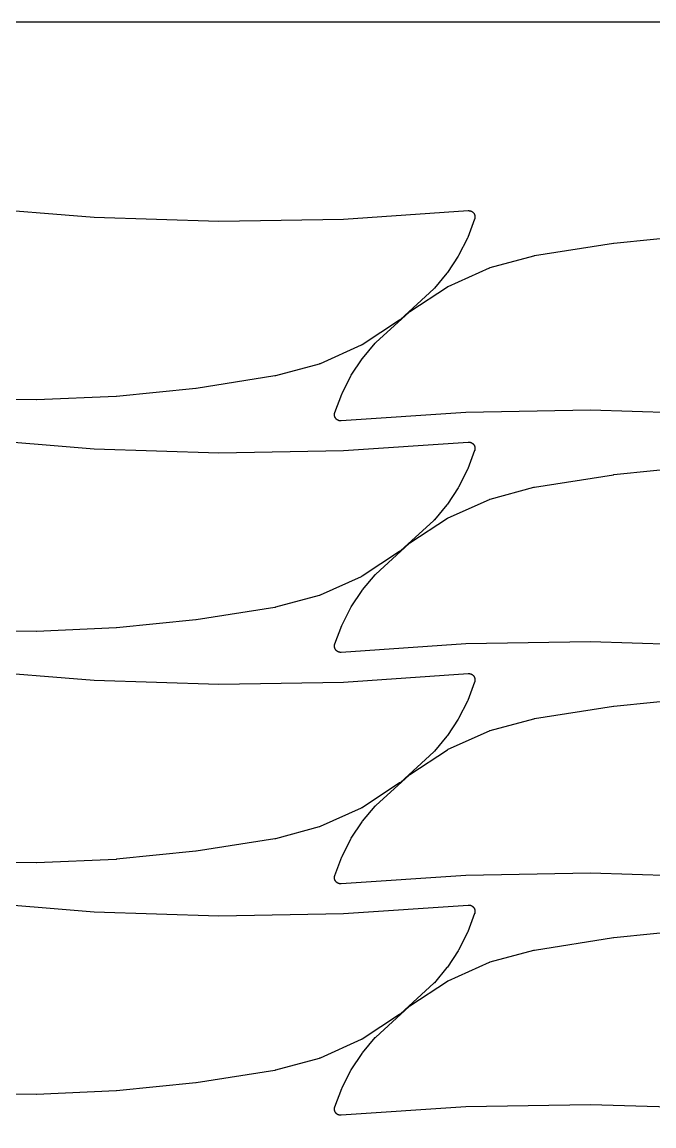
# Model space of a CAD drawing. Header units: metres. Extents: x 0 to 3000, y 0 to 1240.
# Drawn here: x 1298.2 to 1500, y 887.3 to 1240 of the extents above; entities that cross this region are included whole.
import ezdxf

# ---------------------------------------------------------------- set-up
doc = ezdxf.new("R2010")
doc.units = ezdxf.units.M

msp = doc.modelspace()

# ---------------------------------------------------------------- linework, layer by layer
at = {"color": 7}
msp.add_lwpolyline([(0, 0), (3000, 0), (3000, 1240), (0, 1240), (0, 0)], close=True, dxfattribs=at)
at = {"color": 1}
for points in [[(1281.47, 1180.87), (1321.25, 1177.62), (1361.08, 1176.35), (1400.91, 1177.06), (1440.74, 1179.75), (1440.77, 1179.75), (1440.8, 1179.75), (1440.87, 1179.75), (1440.93, 1179.75), (1440.97, 1179.75), (1441, 1179.75), (1441.06, 1179.74), (1441.13, 1179.74), (1441.16, 1179.73), (1441.19, 1179.73), (1441.26, 1179.71), (1441.32, 1179.7), (1441.35, 1179.69), (1441.39, 1179.68), (1441.45, 1179.67), (1441.51, 1179.65), (1441.54, 1179.64), (1441.57, 1179.63), (1441.63, 1179.6), (1441.69, 1179.58), (1441.72, 1179.56), (1441.75, 1179.55), (1441.81, 1179.52), (1441.87, 1179.49), (1441.9, 1179.47), (1441.93, 1179.45), (1441.98, 1179.42), (1442.03, 1179.38), (1442.06, 1179.36), (1442.09, 1179.34), (1442.14, 1179.3), (1442.19, 1179.26), (1442.21, 1179.24), (1442.24, 1179.21), (1442.28, 1179.17), (1442.33, 1179.12), (1442.35, 1179.1), (1442.37, 1179.07), (1442.41, 1179.02), (1442.46, 1178.97), (1442.48, 1178.95), (1442.5, 1178.92), (1442.53, 1178.87), (1442.57, 1178.81), (1442.58, 1178.78), (1442.6, 1178.76), (1442.63, 1178.7), (1442.66, 1178.64), (1442.68, 1178.61), (1442.69, 1178.58), (1442.72, 1178.52), (1442.74, 1178.46), (1442.75, 1178.43), (1442.76, 1178.4), (1442.78, 1178.34), (1442.8, 1178.27), (1442.81, 1178.24), (1442.82, 1178.21), (1442.83, 1178.15), (1442.84, 1178.08), (1442.85, 1178.05), (1442.85, 1178.02), (1442.86, 1177.95), (1442.87, 1177.89), (1442.87, 1177.85), (1442.87, 1177.82), (1442.87, 1177.76), (1442.87, 1177.69), (1442.87, 1177.66), (1442.87, 1177.62), (1442.86, 1177.56), (1442.86, 1177.49), (1442.85, 1177.46), (1442.85, 1177.43), (1442.83, 1177.37), (1442.82, 1177.3), (1442.81, 1177.27), (1442.8, 1177.24), (1442.78, 1177.18), (1442.77, 1177.11), (1442.75, 1177.08), (1442.74, 1177.05), (1440.54, 1171.17), (1440.45, 1170.96), (1437.61, 1165.38), (1437.5, 1165.18), (1434.05, 1159.95), (1433.92, 1159.77), (1429.9, 1154.94), (1429.87, 1154.91), (1429.85, 1154.88), (1429.81, 1154.84), (1429.77, 1154.8), (1429.74, 1154.77), (1429.71, 1154.74), (1419.05, 1144.99), (1418.92, 1144.89), (1418.8, 1144.8), (1406.79, 1136.91), (1406.66, 1136.83), (1406.52, 1136.76), (1393.42, 1130.86), (1393.27, 1130.8), (1393.12, 1130.76), (1379.17, 1126.99), (1379.16, 1126.99), (1379.15, 1126.98), (1379.06, 1126.97), (1378.98, 1126.95), (1378.97, 1126.95), (1378.96, 1126.94), (1353.8, 1122.98), (1353.69, 1122.97), (1328.37, 1120.42), (1328.26, 1120.41), (1302.84, 1119.27), (1302.73, 1119.27), (1277.26, 1119.54)], [(1519.62, 1114.71), (1479.8, 1115.98), (1439.96, 1115.27), (1400.13, 1112.58), (1400.1, 1112.58), (1400.07, 1112.58), (1400, 1112.58), (1399.94, 1112.58), (1399.9, 1112.58), (1399.87, 1112.58), (1399.81, 1112.59), (1399.74, 1112.6), (1399.71, 1112.6), (1399.68, 1112.6), (1399.61, 1112.62), (1399.55, 1112.63), (1399.52, 1112.64), (1399.48, 1112.65), (1399.42, 1112.67), (1399.36, 1112.68), (1399.33, 1112.7), (1399.3, 1112.71), (1399.24, 1112.73), (1399.18, 1112.76), (1399.15, 1112.77), (1399.12, 1112.78), (1399.06, 1112.82), (1399, 1112.84), (1398.97, 1112.86), (1398.95, 1112.88), (1398.89, 1112.92), (1398.84, 1112.95), (1398.81, 1112.97), (1398.78, 1112.99), (1398.73, 1113.03), (1398.68, 1113.07), (1398.66, 1113.1), (1398.63, 1113.12), (1398.59, 1113.16), (1398.54, 1113.21), (1398.52, 1113.23), (1398.5, 1113.26), (1398.46, 1113.31), (1398.41, 1113.36), (1398.4, 1113.39), (1398.38, 1113.41), (1398.34, 1113.47), (1398.3, 1113.52), (1398.29, 1113.55), (1398.27, 1113.58), (1398.24, 1113.63), (1398.21, 1113.69), (1398.19, 1113.72), (1398.18, 1113.75), (1398.15, 1113.81), (1398.13, 1113.87), (1398.12, 1113.9), (1398.11, 1113.93), (1398.09, 1114), (1398.07, 1114.06), (1398.06, 1114.09), (1398.05, 1114.12), (1398.04, 1114.19), (1398.03, 1114.25), (1398.02, 1114.28), (1398.02, 1114.31), (1398.01, 1114.38), (1398, 1114.44), (1398, 1114.48), (1398, 1114.51), (1398, 1114.58), (1398, 1114.64), (1398, 1114.67), (1398, 1114.71), (1398.01, 1114.77), (1398.02, 1114.84), (1398.02, 1114.87), (1398.03, 1114.9), (1398.04, 1114.96), (1398.05, 1115.03), (1398.06, 1115.06), (1398.07, 1115.09), (1398.09, 1115.16), (1398.1, 1115.22), (1398.12, 1115.25), (1398.13, 1115.28), (1400.33, 1121.17), (1400.42, 1121.37), (1403.26, 1126.96), (1403.37, 1127.15), (1406.82, 1132.38), (1406.95, 1132.56), (1410.97, 1137.39), (1411, 1137.42), (1411.02, 1137.45), (1411.06, 1137.49), (1411.1, 1137.54), (1411.13, 1137.56), (1411.16, 1137.59), (1421.82, 1147.34), (1421.95, 1147.44), (1422.08, 1147.53), (1434.08, 1155.42), (1434.21, 1155.5), (1434.35, 1155.57), (1447.45, 1161.47), (1447.6, 1161.53), (1447.75, 1161.57), (1461.7, 1165.34), (1461.71, 1165.34), (1461.72, 1165.35), (1461.81, 1165.37), (1461.89, 1165.38), (1461.9, 1165.39), (1461.91, 1165.39), (1487.07, 1169.35), (1487.18, 1169.36), (1512.5, 1171.92)], [(1281.47, 1106.92), (1321.25, 1103.67), (1361.08, 1102.4), (1400.91, 1103.11), (1440.74, 1105.8), (1440.77, 1105.8), (1440.8, 1105.8), (1440.87, 1105.8), (1440.93, 1105.8), (1440.97, 1105.8), (1441, 1105.8), (1441.06, 1105.79), (1441.13, 1105.79), (1441.16, 1105.78), (1441.19, 1105.78), (1441.26, 1105.76), (1441.32, 1105.75), (1441.35, 1105.74), (1441.39, 1105.74), (1441.45, 1105.72), (1441.51, 1105.7), (1441.54, 1105.69), (1441.57, 1105.68), (1441.63, 1105.65), (1441.69, 1105.63), (1441.72, 1105.61), (1441.75, 1105.6), (1441.81, 1105.57), (1441.87, 1105.54), (1441.9, 1105.52), (1441.93, 1105.5), (1441.98, 1105.47), (1442.03, 1105.43), (1442.06, 1105.41), (1442.09, 1105.39), (1442.14, 1105.35), (1442.19, 1105.31), (1442.21, 1105.29), (1442.24, 1105.26), (1442.28, 1105.22), (1442.33, 1105.17), (1442.35, 1105.15), (1442.37, 1105.12), (1442.41, 1105.07), (1442.46, 1105.02), (1442.48, 1105), (1442.5, 1104.97), (1442.53, 1104.92), (1442.57, 1104.86), (1442.58, 1104.83), (1442.6, 1104.81), (1442.63, 1104.75), (1442.66, 1104.69), (1442.68, 1104.66), (1442.69, 1104.63), (1442.72, 1104.57), (1442.74, 1104.51), (1442.75, 1104.48), (1442.76, 1104.45), (1442.78, 1104.39), (1442.8, 1104.32), (1442.81, 1104.29), (1442.82, 1104.26), (1442.83, 1104.2), (1442.84, 1104.13), (1442.85, 1104.1), (1442.85, 1104.07), (1442.86, 1104), (1442.87, 1103.94), (1442.87, 1103.9), (1442.87, 1103.87), (1442.87, 1103.81), (1442.87, 1103.74), (1442.87, 1103.71), (1442.87, 1103.68), (1442.86, 1103.61), (1442.86, 1103.55), (1442.85, 1103.51), (1442.85, 1103.48), (1442.83, 1103.42), (1442.82, 1103.35), (1442.81, 1103.32), (1442.8, 1103.29), (1442.78, 1103.23), (1442.77, 1103.16), (1442.75, 1103.13), (1442.74, 1103.1), (1440.54, 1097.22), (1440.45, 1097.01), (1437.61, 1091.43), (1437.5, 1091.23), (1434.05, 1086), (1433.92, 1085.82), (1429.9, 1080.99), (1429.87, 1080.96), (1429.85, 1080.93), (1429.81, 1080.89), (1429.77, 1080.85), (1429.74, 1080.82), (1429.71, 1080.79), (1419.05, 1071.04), (1418.92, 1070.94), (1418.8, 1070.85), (1406.79, 1062.96), (1406.66, 1062.88), (1406.52, 1062.81), (1393.42, 1056.91), (1393.27, 1056.85), (1393.12, 1056.81), (1379.17, 1053.04), (1379.16, 1053.04), (1379.15, 1053.03), (1379.06, 1053.02), (1378.98, 1053), (1378.97, 1053), (1378.96, 1052.99), (1353.8, 1049.03), (1353.69, 1049.02), (1328.37, 1046.47), (1328.26, 1046.46), (1302.84, 1045.32), (1302.73, 1045.32), (1277.26, 1045.59)], [(1519.62, 1040.76), (1479.8, 1042.03), (1439.96, 1041.32), (1400.13, 1038.63), (1400.1, 1038.63), (1400.07, 1038.63), (1400, 1038.63), (1399.94, 1038.63), (1399.9, 1038.63), (1399.87, 1038.63), (1399.81, 1038.64), (1399.74, 1038.65), (1399.71, 1038.65), (1399.68, 1038.66), (1399.61, 1038.67), (1399.55, 1038.68), (1399.52, 1038.69), (1399.48, 1038.7), (1399.42, 1038.72), (1399.36, 1038.73), (1399.33, 1038.75), (1399.3, 1038.76), (1399.24, 1038.78), (1399.18, 1038.81), (1399.15, 1038.82), (1399.12, 1038.83), (1399.06, 1038.87), (1399, 1038.9), (1398.97, 1038.91), (1398.95, 1038.93), (1398.89, 1038.97), (1398.84, 1039), (1398.81, 1039.02), (1398.78, 1039.04), (1398.73, 1039.08), (1398.68, 1039.12), (1398.66, 1039.15), (1398.63, 1039.17), (1398.59, 1039.21), (1398.54, 1039.26), (1398.52, 1039.28), (1398.5, 1039.31), (1398.46, 1039.36), (1398.41, 1039.41), (1398.4, 1039.44), (1398.38, 1039.46), (1398.34, 1039.52), (1398.3, 1039.57), (1398.29, 1039.6), (1398.27, 1039.63), (1398.24, 1039.68), (1398.21, 1039.74), (1398.19, 1039.77), (1398.18, 1039.8), (1398.15, 1039.86), (1398.13, 1039.92), (1398.12, 1039.95), (1398.11, 1039.98), (1398.09, 1040.05), (1398.07, 1040.11), (1398.06, 1040.14), (1398.05, 1040.17), (1398.04, 1040.24), (1398.03, 1040.3), (1398.02, 1040.33), (1398.02, 1040.36), (1398.01, 1040.43), (1398, 1040.49), (1398, 1040.53), (1398, 1040.56), (1398, 1040.63), (1398, 1040.69), (1398, 1040.72), (1398, 1040.76), (1398.01, 1040.82), (1398.02, 1040.89), (1398.02, 1040.92), (1398.03, 1040.95), (1398.04, 1041.02), (1398.05, 1041.08), (1398.06, 1041.11), (1398.07, 1041.14), (1398.09, 1041.21), (1398.1, 1041.27), (1398.12, 1041.3), (1398.13, 1041.33), (1400.33, 1047.22), (1400.42, 1047.42), (1403.26, 1053.01), (1403.37, 1053.2), (1406.82, 1058.43), (1406.95, 1058.61), (1410.97, 1063.44), (1411, 1063.47), (1411.02, 1063.5), (1411.06, 1063.54), (1411.1, 1063.59), (1411.13, 1063.61), (1411.16, 1063.64), (1421.82, 1073.39), (1421.95, 1073.49), (1422.08, 1073.58), (1434.08, 1081.47), (1434.21, 1081.55), (1434.35, 1081.62), (1447.45, 1087.52), (1447.6, 1087.58), (1447.75, 1087.63), (1461.7, 1091.39), (1461.71, 1091.4), (1461.72, 1091.4), (1461.81, 1091.42), (1461.89, 1091.44), (1461.9, 1091.44), (1461.91, 1091.44), (1487.07, 1095.4), (1487.18, 1095.41), (1512.5, 1097.97)], [(1281.47, 1032.97), (1321.25, 1029.72), (1361.08, 1028.46), (1400.91, 1029.16), (1440.74, 1031.85), (1440.77, 1031.85), (1440.8, 1031.85), (1440.87, 1031.85), (1440.93, 1031.85), (1440.97, 1031.85), (1441, 1031.85), (1441.06, 1031.84), (1441.13, 1031.84), (1441.16, 1031.83), (1441.19, 1031.83), (1441.26, 1031.81), (1441.32, 1031.8), (1441.35, 1031.79), (1441.39, 1031.79), (1441.45, 1031.77), (1441.51, 1031.75), (1441.54, 1031.74), (1441.57, 1031.73), (1441.63, 1031.7), (1441.69, 1031.68), (1441.72, 1031.66), (1441.75, 1031.65), (1441.81, 1031.62), (1441.87, 1031.59), (1441.9, 1031.57), (1441.93, 1031.55), (1441.98, 1031.52), (1442.03, 1031.48), (1442.06, 1031.46), (1442.09, 1031.44), (1442.14, 1031.4), (1442.19, 1031.36), (1442.21, 1031.34), (1442.24, 1031.32), (1442.28, 1031.27), (1442.33, 1031.22), (1442.35, 1031.2), (1442.37, 1031.17), (1442.41, 1031.12), (1442.46, 1031.07), (1442.48, 1031.05), (1442.5, 1031.02), (1442.53, 1030.97), (1442.57, 1030.91), (1442.58, 1030.88), (1442.6, 1030.86), (1442.63, 1030.8), (1442.66, 1030.74), (1442.68, 1030.71), (1442.69, 1030.68), (1442.72, 1030.62), (1442.74, 1030.56), (1442.75, 1030.53), (1442.76, 1030.5), (1442.78, 1030.44), (1442.8, 1030.37), (1442.81, 1030.34), (1442.82, 1030.31), (1442.83, 1030.25), (1442.84, 1030.18), (1442.85, 1030.15), (1442.85, 1030.12), (1442.86, 1030.05), (1442.87, 1029.99), (1442.87, 1029.96), (1442.87, 1029.92), (1442.87, 1029.86), (1442.87, 1029.79), (1442.87, 1029.76), (1442.87, 1029.73), (1442.86, 1029.66), (1442.86, 1029.6), (1442.85, 1029.56), (1442.85, 1029.53), (1442.83, 1029.47), (1442.82, 1029.4), (1442.81, 1029.37), (1442.8, 1029.34), (1442.78, 1029.28), (1442.77, 1029.21), (1442.75, 1029.18), (1442.74, 1029.15), (1440.54, 1023.27), (1440.45, 1023.06), (1437.61, 1017.48), (1437.5, 1017.28), (1434.05, 1012.05), (1433.92, 1011.87), (1429.9, 1007.04), (1429.87, 1007.01), (1429.85, 1006.98), (1429.81, 1006.94), (1429.77, 1006.9), (1429.74, 1006.87), (1429.71, 1006.84), (1419.05, 997.09), (1418.92, 996.99), (1418.8, 996.9), (1406.79, 989.01), (1406.66, 988.93), (1406.52, 988.86), (1393.42, 982.96), (1393.27, 982.91), (1393.12, 982.86), (1379.17, 979.09), (1379.16, 979.09), (1379.15, 979.08), (1379.06, 979.07), (1378.98, 979.05), (1378.97, 979.05), (1378.96, 979.04), (1353.8, 975.08), (1353.69, 975.07), (1328.37, 972.52), (1328.26, 972.51), (1302.84, 971.37), (1302.73, 971.37), (1277.26, 971.64)], [(1519.62, 966.81), (1479.8, 968.08), (1439.96, 967.37), (1400.13, 964.68), (1400.1, 964.68), (1400.07, 964.68), (1400, 964.68), (1399.94, 964.68), (1399.9, 964.68), (1399.87, 964.68), (1399.81, 964.69), (1399.74, 964.7), (1399.71, 964.7), (1399.68, 964.71), (1399.61, 964.72), (1399.55, 964.73), (1399.52, 964.74), (1399.48, 964.75), (1399.42, 964.77), (1399.36, 964.78), (1399.33, 964.8), (1399.3, 964.81), (1399.24, 964.83), (1399.18, 964.86), (1399.15, 964.87), (1399.12, 964.88), (1399.06, 964.92), (1399, 964.95), (1398.97, 964.96), (1398.95, 964.98), (1398.89, 965.02), (1398.84, 965.05), (1398.81, 965.07), (1398.78, 965.09), (1398.73, 965.13), (1398.68, 965.17), (1398.66, 965.2), (1398.63, 965.22), (1398.59, 965.26), (1398.54, 965.31), (1398.52, 965.34), (1398.5, 965.36), (1398.46, 965.41), (1398.41, 965.46), (1398.4, 965.49), (1398.38, 965.51), (1398.34, 965.57), (1398.3, 965.62), (1398.29, 965.65), (1398.27, 965.68), (1398.24, 965.74), (1398.21, 965.79), (1398.19, 965.82), (1398.18, 965.85), (1398.15, 965.91), (1398.13, 965.97), (1398.12, 966), (1398.11, 966.03), (1398.09, 966.1), (1398.07, 966.16), (1398.06, 966.19), (1398.05, 966.22), (1398.04, 966.29), (1398.03, 966.35), (1398.02, 966.38), (1398.02, 966.42), (1398.01, 966.48), (1398, 966.55), (1398, 966.58), (1398, 966.61), (1398, 966.68), (1398, 966.74), (1398, 966.77), (1398, 966.81), (1398.01, 966.87), (1398.02, 966.94), (1398.02, 966.97), (1398.03, 967), (1398.04, 967.07), (1398.05, 967.13), (1398.06, 967.16), (1398.07, 967.19), (1398.09, 967.26), (1398.1, 967.32), (1398.12, 967.35), (1398.13, 967.38), (1400.33, 973.27), (1400.42, 973.47), (1403.26, 979.06), (1403.37, 979.25), (1406.82, 984.48), (1406.95, 984.66), (1410.97, 989.49), (1411, 989.52), (1411.02, 989.55), (1411.06, 989.59), (1411.1, 989.64), (1411.13, 989.66), (1411.16, 989.69), (1421.82, 999.44), (1421.95, 999.54), (1422.08, 999.63), (1434.08, 1007.52), (1434.21, 1007.6), (1434.35, 1007.68), (1447.45, 1013.57), (1447.6, 1013.63), (1447.75, 1013.68), (1461.7, 1017.44), (1461.71, 1017.45), (1461.72, 1017.45), (1461.81, 1017.47), (1461.89, 1017.49), (1461.9, 1017.49), (1461.91, 1017.49), (1487.07, 1021.45), (1487.18, 1021.46), (1512.5, 1024.02)], [(1281.47, 959.02), (1321.25, 955.77), (1361.08, 954.51), (1400.91, 955.21), (1440.74, 957.9), (1440.77, 957.9), (1440.8, 957.9), (1440.87, 957.9), (1440.93, 957.9), (1440.97, 957.9), (1441, 957.9), (1441.06, 957.89), (1441.13, 957.89), (1441.16, 957.88), (1441.19, 957.88), (1441.26, 957.86), (1441.32, 957.85), (1441.35, 957.84), (1441.39, 957.84), (1441.45, 957.82), (1441.51, 957.8), (1441.54, 957.79), (1441.57, 957.78), (1441.63, 957.75), (1441.69, 957.73), (1441.72, 957.71), (1441.75, 957.7), (1441.81, 957.67), (1441.87, 957.64), (1441.9, 957.62), (1441.93, 957.6), (1441.98, 957.57), (1442.03, 957.53), (1442.06, 957.51), (1442.09, 957.49), (1442.14, 957.45), (1442.19, 957.41), (1442.21, 957.39), (1442.24, 957.37), (1442.28, 957.32), (1442.33, 957.27), (1442.35, 957.25), (1442.37, 957.23), (1442.41, 957.17), (1442.46, 957.12), (1442.48, 957.1), (1442.5, 957.07), (1442.53, 957.02), (1442.57, 956.96), (1442.58, 956.93), (1442.6, 956.91), (1442.63, 956.85), (1442.66, 956.79), (1442.68, 956.76), (1442.69, 956.73), (1442.72, 956.67), (1442.74, 956.61), (1442.75, 956.58), (1442.76, 956.55), (1442.78, 956.49), (1442.8, 956.43), (1442.81, 956.39), (1442.82, 956.36), (1442.83, 956.3), (1442.84, 956.23), (1442.85, 956.2), (1442.85, 956.17), (1442.86, 956.1), (1442.87, 956.04), (1442.87, 956.01), (1442.87, 955.97), (1442.87, 955.91), (1442.87, 955.84), (1442.87, 955.81), (1442.87, 955.78), (1442.86, 955.71), (1442.86, 955.65), (1442.85, 955.61), (1442.85, 955.58), (1442.83, 955.52), (1442.82, 955.45), (1442.81, 955.42), (1442.8, 955.39), (1442.78, 955.33), (1442.77, 955.26), (1442.75, 955.23), (1442.74, 955.2), (1440.54, 949.32), (1440.45, 949.11), (1437.61, 943.53), (1437.5, 943.33), (1434.05, 938.1), (1433.92, 937.92), (1429.9, 933.09), (1429.87, 933.06), (1429.85, 933.03), (1429.81, 932.99), (1429.77, 932.95), (1429.74, 932.92), (1429.71, 932.9), (1419.05, 923.14), (1418.92, 923.04), (1418.8, 922.95), (1406.79, 915.06), (1406.66, 914.98), (1406.52, 914.91), (1393.42, 909.02), (1393.27, 908.96), (1393.12, 908.91), (1379.17, 905.14), (1379.16, 905.14), (1379.15, 905.14), (1379.06, 905.12), (1378.98, 905.1), (1378.97, 905.1), (1378.96, 905.1), (1353.8, 901.13), (1353.69, 901.12), (1328.37, 898.57), (1328.26, 898.56), (1302.84, 897.42), (1302.73, 897.42), (1277.26, 897.69)], [(1519.62, 892.86), (1479.8, 894.13), (1439.96, 893.42), (1400.13, 890.74), (1400.1, 890.73), (1400.07, 890.73), (1400, 890.73), (1399.94, 890.73), (1399.9, 890.73), (1399.87, 890.73), (1399.81, 890.74), (1399.74, 890.75), (1399.71, 890.75), (1399.68, 890.76), (1399.61, 890.77), (1399.55, 890.78), (1399.52, 890.79), (1399.48, 890.8), (1399.42, 890.82), (1399.36, 890.84), (1399.33, 890.85), (1399.3, 890.86), (1399.24, 890.88), (1399.18, 890.91), (1399.15, 890.92), (1399.12, 890.94), (1399.06, 890.97), (1399, 891), (1398.97, 891.01), (1398.95, 891.03), (1398.89, 891.07), (1398.84, 891.1), (1398.81, 891.12), (1398.78, 891.14), (1398.73, 891.18), (1398.68, 891.22), (1398.66, 891.25), (1398.63, 891.27), (1398.59, 891.32), (1398.54, 891.36), (1398.52, 891.39), (1398.5, 891.41), (1398.46, 891.46), (1398.41, 891.51), (1398.4, 891.54), (1398.38, 891.56), (1398.34, 891.62), (1398.3, 891.67), (1398.29, 891.7), (1398.27, 891.73), (1398.24, 891.79), (1398.21, 891.84), (1398.19, 891.87), (1398.18, 891.9), (1398.15, 891.96), (1398.13, 892.02), (1398.12, 892.05), (1398.11, 892.08), (1398.09, 892.15), (1398.07, 892.21), (1398.06, 892.24), (1398.05, 892.27), (1398.04, 892.34), (1398.03, 892.4), (1398.02, 892.43), (1398.02, 892.47), (1398.01, 892.53), (1398, 892.6), (1398, 892.63), (1398, 892.66), (1398, 892.73), (1398, 892.79), (1398, 892.83), (1398, 892.86), (1398.01, 892.92), (1398.02, 892.99), (1398.02, 893.02), (1398.03, 893.05), (1398.04, 893.12), (1398.05, 893.18), (1398.06, 893.21), (1398.07, 893.24), (1398.09, 893.31), (1398.1, 893.37), (1398.12, 893.4), (1398.13, 893.43), (1400.33, 899.32), (1400.42, 899.52), (1403.26, 905.11), (1403.37, 905.3), (1406.82, 910.53), (1406.95, 910.71), (1410.97, 915.54), (1411, 915.57), (1411.02, 915.6), (1411.06, 915.64), (1411.1, 915.69), (1411.13, 915.71), (1411.16, 915.74), (1421.82, 925.49), (1421.95, 925.59), (1422.08, 925.69), (1434.08, 933.57), (1434.21, 933.65), (1434.35, 933.73), (1447.45, 939.62), (1447.6, 939.68), (1447.75, 939.73), (1461.7, 943.49), (1461.71, 943.5), (1461.72, 943.5), (1461.81, 943.52), (1461.89, 943.54), (1461.9, 943.54), (1461.91, 943.54), (1487.07, 947.5), (1487.18, 947.51), (1512.5, 950.07)]]:
    msp.add_lwpolyline(points, dxfattribs=at)

doc.saveas('drawing.dxf')
